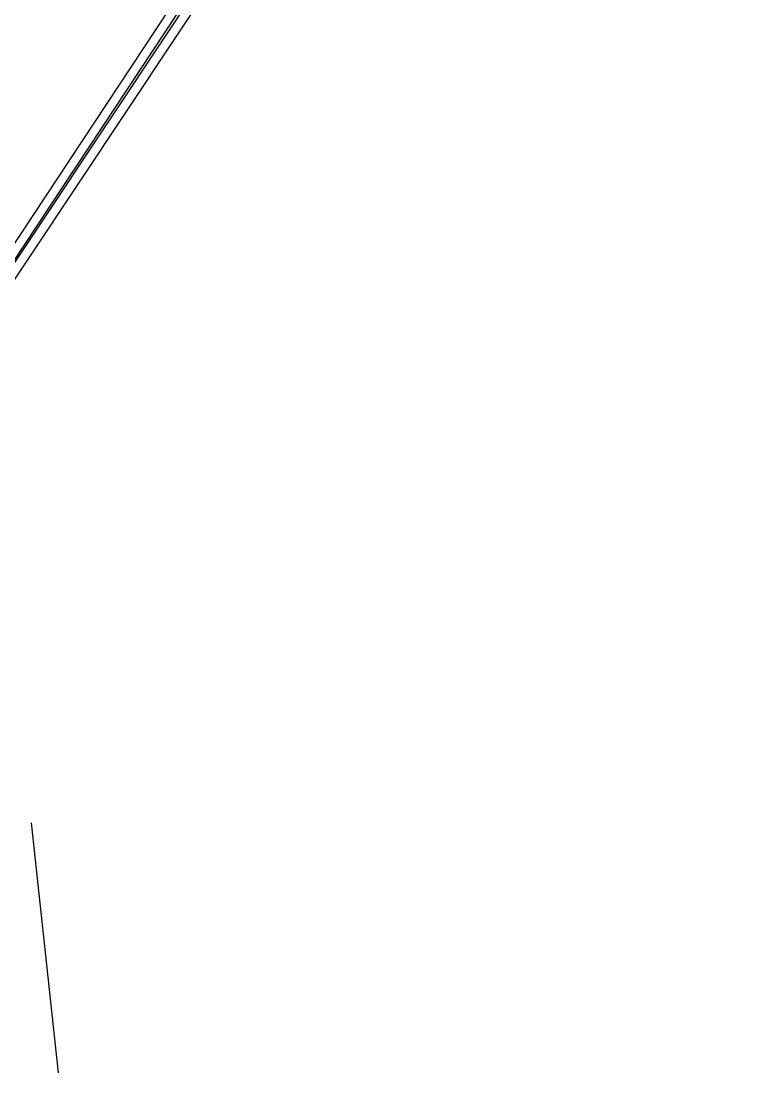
# Model space of a CAD drawing. Header units: feet. Extents: x -84 to 198, y -22 to 181.
# Drawn here: x 135.167 to 136.613, y 95.898 to 97.973 of the extents above; entities that cross this region are included whole.
import ezdxf

# ---------------------------------------------------------------- set-up
doc = ezdxf.new("R2010")
doc.units = ezdxf.units.FT
doc.layers.add('A-LINEA', color=7, linetype='CONTINUOUS')

msp = doc.modelspace()

# ---------------------------------------------------------------- linework, layer by layer
at = {"layer": 'A-LINEA'}
msp.add_line((135.1867, 96.3911), (135.24, 95.8978), dxfattribs=at)
for points in [[(134.6933, 96.8044), (136.5867, 99.6711), (136.5867, 99.6844), (136.5733, 99.6844), (134.68, 96.8178), (134.6933, 96.8044)], [(134.6933, 96.8044), (136.5867, 99.6711), (136.5867, 99.6844), (136.5733, 99.6844), (134.68, 96.8178), (134.6933, 96.8044)], [(134.7067, 96.7911), (136.6133, 99.6578), (136.6133, 99.6711), (136.6, 99.6711), (134.6933, 96.8044), (134.7067, 96.7911)], [(134.7067, 96.7911), (136.6133, 99.6578), (136.6133, 99.6711), (136.6, 99.6711), (134.6933, 96.8044), (134.7067, 96.7911)]]:
    msp.add_lwpolyline(points, dxfattribs=at)

doc.saveas('drawing.dxf')
